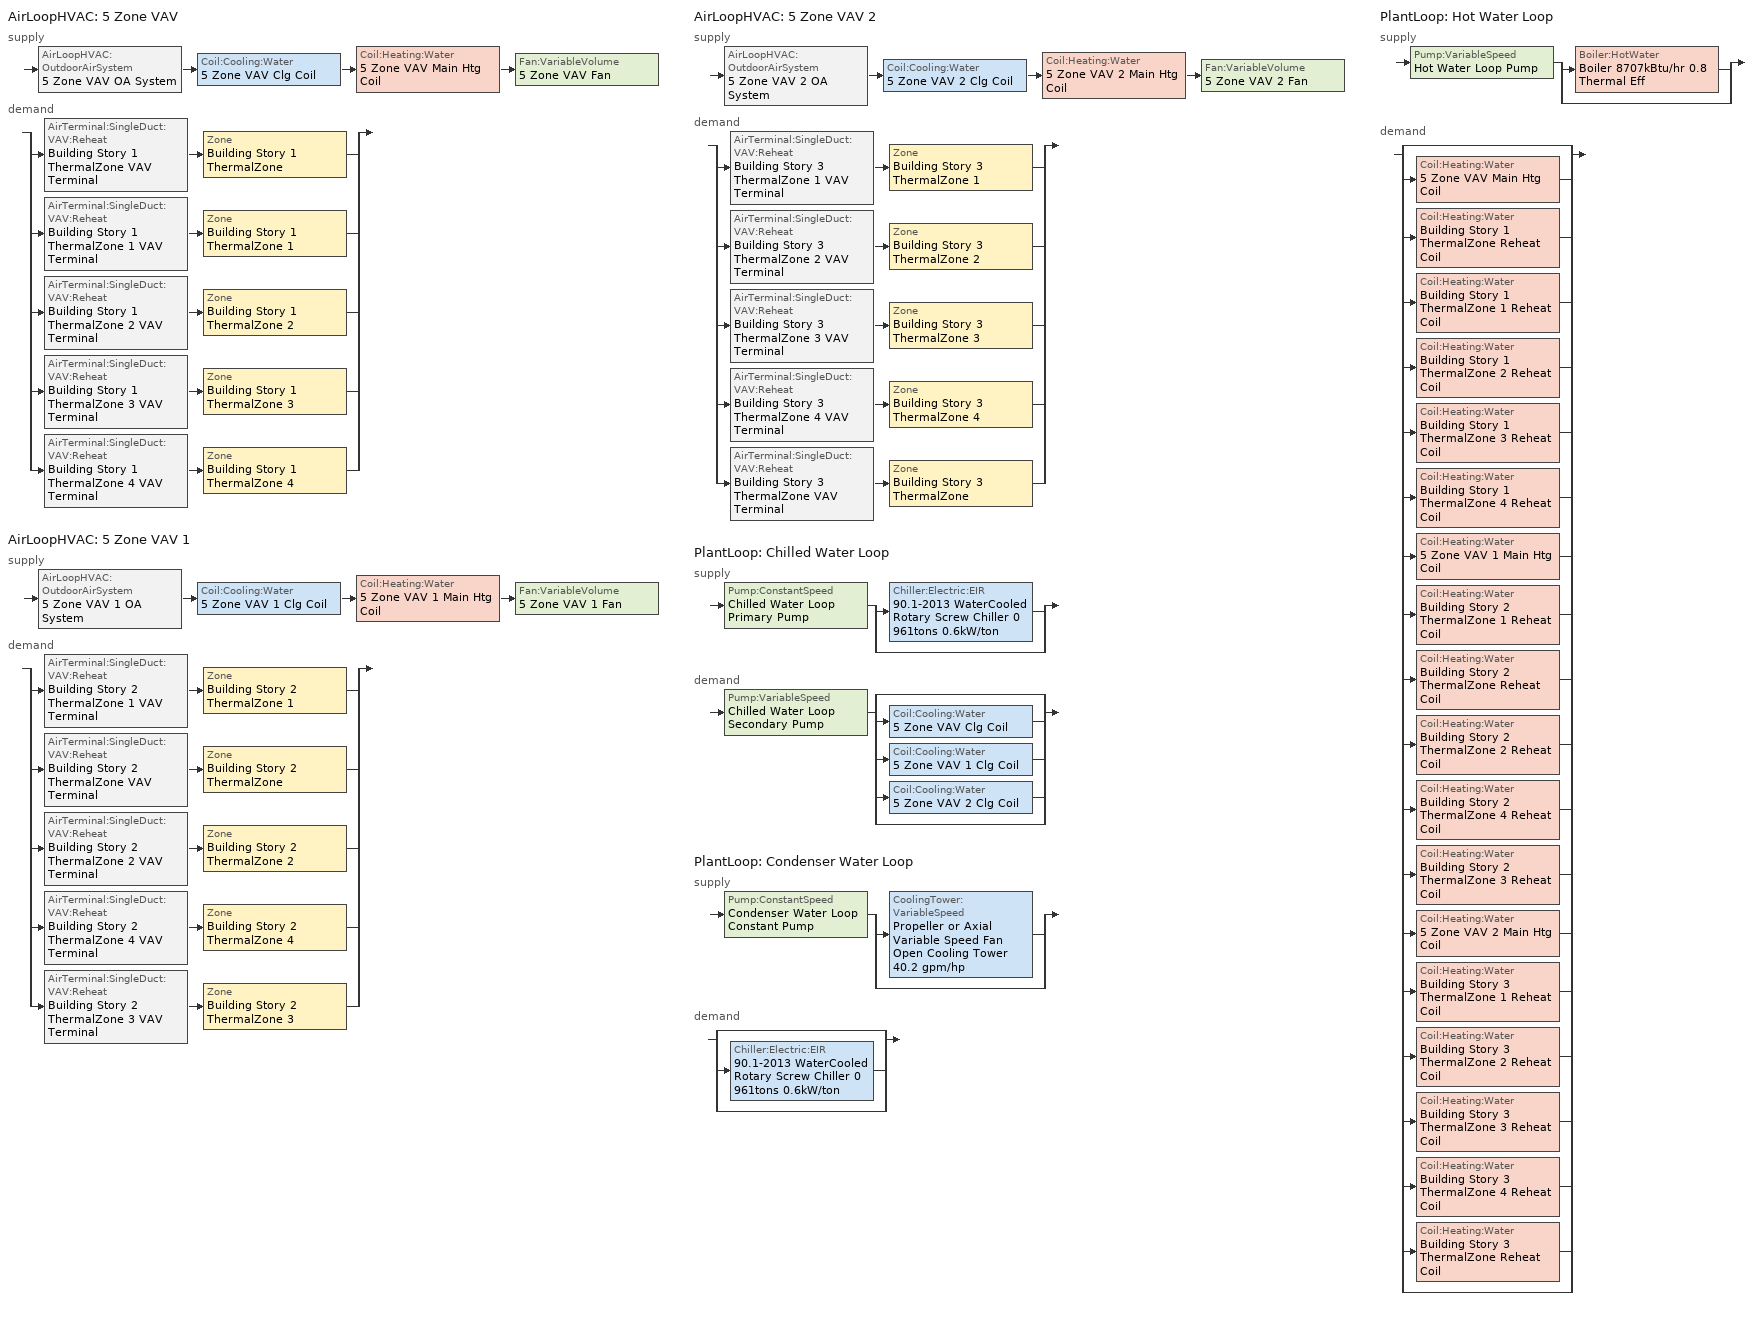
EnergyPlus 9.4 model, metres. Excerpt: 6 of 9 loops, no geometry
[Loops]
AirLoopHVAC '5 Zone VAV'
 supply: AirLoopHVAC:OutdoorAirSystem '5 Zone VAV OA System' > Coil:Cooling:Water '5 Zone VAV Clg Coil' > Coil:Heating:Water '5 Zone VAV Main Htg Coil' > Fan:VariableVolume '5 Zone VAV Fan'
 demand: split
  | AirTerminal:SingleDuct:VAV:Reheat 'Building Story 1 ThermalZone VAV Terminal' > Zone 'Building Story 1 ThermalZone'
  | AirTerminal:SingleDuct:VAV:Reheat 'Building Story 1 ThermalZone 1 VAV Terminal' > Zone 'Building Story 1 ThermalZone 1'
  | AirTerminal:SingleDuct:VAV:Reheat 'Building Story 1 ThermalZone 2 VAV Terminal' > Zone 'Building Story 1 ThermalZone 2'
  | AirTerminal:SingleDuct:VAV:Reheat 'Building Story 1 ThermalZone 3 VAV Terminal' > Zone 'Building Story 1 ThermalZone 3'
  | AirTerminal:SingleDuct:VAV:Reheat 'Building Story 1 ThermalZone 4 VAV Terminal' > Zone 'Building Story 1 ThermalZone 4'
AirLoopHVAC '5 Zone VAV 1'
 supply: AirLoopHVAC:OutdoorAirSystem '5 Zone VAV 1 OA System' > Coil:Cooling:Water '5 Zone VAV 1 Clg Coil' > Coil:Heating:Water '5 Zone VAV 1 Main Htg Coil' > Fan:VariableVolume '5 Zone VAV 1 Fan'
 demand: split
  | AirTerminal:SingleDuct:VAV:Reheat 'Building Story 2 ThermalZone 1 VAV Terminal' > Zone 'Building Story 2 ThermalZone 1'
  | AirTerminal:SingleDuct:VAV:Reheat 'Building Story 2 ThermalZone VAV Terminal' > Zone 'Building Story 2 ThermalZone'
  | AirTerminal:SingleDuct:VAV:Reheat 'Building Story 2 ThermalZone 2 VAV Terminal' > Zone 'Building Story 2 ThermalZone 2'
  | AirTerminal:SingleDuct:VAV:Reheat 'Building Story 2 ThermalZone 4 VAV Terminal' > Zone 'Building Story 2 ThermalZone 4'
  | AirTerminal:SingleDuct:VAV:Reheat 'Building Story 2 ThermalZone 3 VAV Terminal' > Zone 'Building Story 2 ThermalZone 3'
AirLoopHVAC '5 Zone VAV 2'
 supply: AirLoopHVAC:OutdoorAirSystem '5 Zone VAV 2 OA System' > Coil:Cooling:Water '5 Zone VAV 2 Clg Coil' > Coil:Heating:Water '5 Zone VAV 2 Main Htg Coil' > Fan:VariableVolume '5 Zone VAV 2 Fan'
 demand: split
  | AirTerminal:SingleDuct:VAV:Reheat 'Building Story 3 ThermalZone 1 VAV Terminal' > Zone 'Building Story 3 ThermalZone 1'
  | AirTerminal:SingleDuct:VAV:Reheat 'Building Story 3 ThermalZone 2 VAV Terminal' > Zone 'Building Story 3 ThermalZone 2'
  | AirTerminal:SingleDuct:VAV:Reheat 'Building Story 3 ThermalZone 3 VAV Terminal' > Zone 'Building Story 3 ThermalZone 3'
  | AirTerminal:SingleDuct:VAV:Reheat 'Building Story 3 ThermalZone 4 VAV Terminal' > Zone 'Building Story 3 ThermalZone 4'
  | AirTerminal:SingleDuct:VAV:Reheat 'Building Story 3 ThermalZone VAV Terminal' > Zone 'Building Story 3 ThermalZone'
PlantLoop 'Chilled Water Loop'
 supply: Pump:ConstantSpeed 'Chilled Water Loop Primary Pump' > split
  | Chiller:Electric:EIR '90.1-2013 WaterCooled  Rotary Screw Chiller 0 961tons 0.6kW/ton'
  | bypass
 demand: Pump:VariableSpeed 'Chilled Water Loop Secondary Pump' > split
  | bypass
  | Coil:Cooling:Water '5 Zone VAV Clg Coil'
  | Coil:Cooling:Water '5 Zone VAV 1 Clg Coil'
  | Coil:Cooling:Water '5 Zone VAV 2 Clg Coil'
  | bypass
PlantLoop 'Condenser Water Loop'
 supply: Pump:ConstantSpeed 'Condenser Water Loop Constant Pump' > split
  | CoolingTower:VariableSpeed 'Propeller or Axial Variable Speed Fan Open Cooling Tower 40.2 gpm/hp'
  | bypass
 demand: split
  | bypass
  | Chiller:Electric:EIR '90.1-2013 WaterCooled  Rotary Screw Chiller 0 961tons 0.6kW/ton'
  | bypass
PlantLoop 'Hot Water Loop'
 supply: Pump:VariableSpeed 'Hot Water Loop Pump' > split
  | Boiler:HotWater 'Boiler 8707kBtu/hr 0.8 Thermal Eff'
  | bypass
 demand: split
  | bypass
  | Coil:Heating:Water '5 Zone VAV Main Htg Coil'
  | Coil:Heating:Water 'Building Story 1 ThermalZone Reheat Coil'
  | Coil:Heating:Water 'Building Story 1 ThermalZone 1 Reheat Coil'
  | Coil:Heating:Water 'Building Story 1 ThermalZone 2 Reheat Coil'
  | Coil:Heating:Water 'Building Story 1 ThermalZone 3 Reheat Coil'
  | Coil:Heating:Water 'Building Story 1 ThermalZone 4 Reheat Coil'
  | Coil:Heating:Water '5 Zone VAV 1 Main Htg Coil'
  | Coil:Heating:Water 'Building Story 2 ThermalZone 1 Reheat Coil'
  | Coil:Heating:Water 'Building Story 2 ThermalZone Reheat Coil'
  | Coil:Heating:Water 'Building Story 2 ThermalZone 2 Reheat Coil'
  | Coil:Heating:Water 'Building Story 2 ThermalZone 4 Reheat Coil'
  | Coil:Heating:Water 'Building Story 2 ThermalZone 3 Reheat Coil'
  | Coil:Heating:Water '5 Zone VAV 2 Main Htg Coil'
  | Coil:Heating:Water 'Building Story 3 ThermalZone 1 Reheat Coil'
  | Coil:Heating:Water 'Building Story 3 ThermalZone 2 Reheat Coil'
  | Coil:Heating:Water 'Building Story 3 ThermalZone 3 Reheat Coil'
  | Coil:Heating:Water 'Building Story 3 ThermalZone 4 Reheat Coil'
  | Coil:Heating:Water 'Building Story 3 ThermalZone Reheat Coil'
  | bypass
[ZoneControl:Thermostat] Temperature Difference Between Cutout And Setpoint {deltaC}=0
Name | Zone or ZoneList | Control Type Schedule | Control 1
Building Story 1 ThermalZone Thermostat | Building Story 1 ThermalZone | Building Story 1 ThermalZone Thermostat Schedule | Story Ground Blended Space Type Thermostat
Building Story 1 ThermalZone 1 Thermostat | Building Story 1 ThermalZone 1 | Building Story 1 ThermalZone 1 Thermostat Schedule | Story Ground Blended Space Type Thermostat 1
Building Story 1 ThermalZone 2 Thermostat | Building Story 1 ThermalZone 2 | Building Story 1 ThermalZone 2 Thermostat Schedule | Story Ground Blended Space Type Thermostat 2
Building Story 1 ThermalZone 3 Thermostat | Building Story 1 ThermalZone 3 | Building Story 1 ThermalZone 3 Thermostat Schedule | Story Ground Blended Space Type Thermostat 3
Building Story 1 ThermalZone 4 Thermostat | Building Story 1 ThermalZone 4 | Building Story 1 ThermalZone 4 Thermostat Schedule | Story Ground Blended Space Type Thermostat 4
Building Story 2 ThermalZone Thermostat | Building Story 2 ThermalZone | Building Story 2 ThermalZone Thermostat Schedule | Story Mid Blended Space Type Thermostat
Building Story 2 ThermalZone 1 Thermostat | Building Story 2 ThermalZone 1 | Building Story 2 ThermalZone 1 Thermostat Schedule | Story Mid Blended Space Type Thermostat 1
Building Story 2 ThermalZone 2 Thermostat | Building Story 2 ThermalZone 2 | Building Story 2 ThermalZone 2 Thermostat Schedule | Story Mid Blended Space Type Thermostat 2
Building Story 2 ThermalZone 3 Thermostat | Building Story 2 ThermalZone 3 | Building Story 2 ThermalZone 3 Thermostat Schedule | Story Mid Blended Space Type Thermostat 3
Building Story 2 ThermalZone 4 Thermostat | Building Story 2 ThermalZone 4 | Building Story 2 ThermalZone 4 Thermostat Schedule | Story Mid Blended Space Type Thermostat 4
Building Story 3 ThermalZone Thermostat | Building Story 3 ThermalZone | Building Story 3 ThermalZone Thermostat Schedule | Story Top Blended Space Type Thermostat
Building Story 3 ThermalZone 1 Thermostat | Building Story 3 ThermalZone 1 | Building Story 3 ThermalZone 1 Thermostat Schedule | Story Top Blended Space Type Thermostat 1
Building Story 3 ThermalZone 2 Thermostat | Building Story 3 ThermalZone 2 | Building Story 3 ThermalZone 2 Thermostat Schedule | Story Top Blended Space Type Thermostat 2
Building Story 3 ThermalZone 3 Thermostat | Building Story 3 ThermalZone 3 | Building Story 3 ThermalZone 3 Thermostat Schedule | Story Top Blended Space Type Thermostat 3
Building Story 3 ThermalZone 4 Thermostat | Building Story 3 ThermalZone 4 | Building Story 3 ThermalZone 4 Thermostat Schedule | Story Top Blended Space Type Thermostat 4
[ThermostatSetpoint:DualSetpoint]
Name | Heating Setpoint Temperature Schedule | Cooling Setpoint Temperature Schedule
Story Ground Blended Space Type Thermostat; Story Ground Blended Space Type Thermostat 1; Story Ground Blended Space Type Thermostat 2; Story Ground Blended Space Type Thermostat 3; Story Ground Blended Space Type Thermostat 4 | RetailStripmall Type1_HTGSETP_SCH_NO_OPTIMUM | RetailStripmall Type1_CLGSETP_SCH_NO_OPTIMUM
Story Mid Blended Space Type Thermostat; Story Mid Blended Space Type Thermostat 1; Story Mid Blended Space Type Thermostat 2; Story Mid Blended Space Type Thermostat 3; Story Mid Blended Space Type Thermostat 4; Story Top Blended Space Type Thermostat; Story Top Blended Space Type Thermostat 1; Story Top Blended Space Type Thermostat 2; Story Top Blended Space Type Thermostat 3; Story Top Blended Space Type Thermostat 4 | RetailStripmall Type3_HTGSETP_SCH_NO_OPTIMUM | RetailStripmall Type3_CLGSETP_SCH_NO_OPTIMUM
[AirTerminal:SingleDuct:VAV:Reheat] Availability Schedule=Always On Discrete; Maximum Air Flow Rate {m3/s}=Autosize; Zone Minimum Air Flow Input Method=Constant; Fixed Minimum Air Flow Rate {m3/s}=0; Maximum Hot Water or Steam Flow Rate {m3/s}=Autosize; Minimum Hot Water or Steam Flow Rate {m3/s}=0; Convergence Tolerance=0.001; Damper Heating Action=ReverseWithLimits; Maximum Flow per Zone Floor Area During Reheat {m3/s-m2}=Autocalculate; Maximum Flow Fraction During Reheat=0.5; Maximum Reheat Air Temperature {C}=40
Name | Constant Minimum Air Flow Fraction | Reheat Coil
Building Story 1 ThermalZone VAV Terminal | 0.847088 | Building Story 1 ThermalZone Reheat Coil
Building Story 1 ThermalZone 1 VAV Terminal | 0.847088 | Building Story 1 ThermalZone 1 Reheat Coil
Building Story 1 ThermalZone 2 VAV Terminal | 0.847088 | Building Story 1 ThermalZone 2 Reheat Coil
Building Story 1 ThermalZone 3 VAV Terminal | 0.847088 | Building Story 1 ThermalZone 3 Reheat Coil
Building Story 1 ThermalZone 4 VAV Terminal | 0.847088 | Building Story 1 ThermalZone 4 Reheat Coil
Building Story 2 ThermalZone VAV Terminal | 0.373234 | Building Story 2 ThermalZone Reheat Coil
Building Story 2 ThermalZone 1 VAV Terminal | 0.373234 | Building Story 2 ThermalZone 1 Reheat Coil
Building Story 2 ThermalZone 2 VAV Terminal | 0.373234 | Building Story 2 ThermalZone 2 Reheat Coil
Building Story 2 ThermalZone 3 VAV Terminal | 0.373234 | Building Story 2 ThermalZone 3 Reheat Coil
Building Story 2 ThermalZone 4 VAV Terminal | 0.373234 | Building Story 2 ThermalZone 4 Reheat Coil
Building Story 3 ThermalZone VAV Terminal | 0.373662 | Building Story 3 ThermalZone Reheat Coil
Building Story 3 ThermalZone 1 VAV Terminal | 0.373662 | Building Story 3 ThermalZone 1 Reheat Coil
Building Story 3 ThermalZone 2 VAV Terminal | 0.373662 | Building Story 3 ThermalZone 2 Reheat Coil
Building Story 3 ThermalZone 3 VAV Terminal | 0.373662 | Building Story 3 ThermalZone 3 Reheat Coil
Building Story 3 ThermalZone 4 VAV Terminal | 0.373662 | Building Story 3 ThermalZone 4 Reheat Coil
[Coil:Heating:Water] Availability Schedule=Always On Discrete; U-Factor Times Area Value {W/K}=Autosize; Maximum Water Flow Rate {m3/s}=Autosize; Performance Input Method=UFactorTimesAreaAndDesignWaterFlowRate; Rated Capacity {W}=Autosize; Rated Inlet Water Temperature {C}=82.2222; Rated Outlet Water Temperature {C}=71.1111; Rated Ratio for Air and Water Convection=0.5
Name | Rated Inlet Air Temperature {C} | Rated Outlet Air Temperature {C}
Building Story 1 ThermalZone Reheat Coil; Building Story 1 ThermalZone 1 Reheat Coil; Building Story 1 ThermalZone 2 Reheat Coil; Building Story 1 ThermalZone 3 Reheat Coil; Building Story 1 ThermalZone 4 Reheat Coil; Building Story 2 ThermalZone Reheat Coil; Building Story 2 ThermalZone 1 Reheat Coil; Building Story 2 ThermalZone 2 Reheat Coil; Building Story 2 ThermalZone 3 Reheat Coil; Building Story 2 ThermalZone 4 Reheat Coil; Building Story 3 ThermalZone Reheat Coil; Building Story 3 ThermalZone 1 Reheat Coil; Building Story 3 ThermalZone 2 Reheat Coil; Building Story 3 ThermalZone 3 Reheat Coil; Building Story 3 ThermalZone 4 Reheat Coil | 12.7778 | 40
5 Zone VAV Main Htg Coil; 5 Zone VAV 1 Main Htg Coil; 5 Zone VAV 2 Main Htg Coil | 7.22222 | 12.7778
[Zone equipment]
Building Story 1 ThermalZone: Building Story 1 ThermalZone VAV Terminal
Building Story 1 ThermalZone 1: Building Story 1 ThermalZone 1 VAV Terminal
Building Story 1 ThermalZone 2: Building Story 1 ThermalZone 2 VAV Terminal
Building Story 1 ThermalZone 3: Building Story 1 ThermalZone 3 VAV Terminal
Building Story 1 ThermalZone 4: Building Story 1 ThermalZone 4 VAV Terminal
Building Story 2 ThermalZone: Building Story 2 ThermalZone VAV Terminal
Building Story 2 ThermalZone 1: Building Story 2 ThermalZone 1 VAV Terminal
Building Story 2 ThermalZone 2: Building Story 2 ThermalZone 2 VAV Terminal
Building Story 2 ThermalZone 3: Building Story 2 ThermalZone 3 VAV Terminal
Building Story 2 ThermalZone 4: Building Story 2 ThermalZone 4 VAV Terminal
Building Story 3 ThermalZone: Building Story 3 ThermalZone VAV Terminal
Building Story 3 ThermalZone 1: Building Story 3 ThermalZone 1 VAV Terminal
Building Story 3 ThermalZone 2: Building Story 3 ThermalZone 2 VAV Terminal
Building Story 3 ThermalZone 3: Building Story 3 ThermalZone 3 VAV Terminal
Building Story 3 ThermalZone 4: Building Story 3 ThermalZone 4 VAV Terminal
[Sizing:Zone] Zone Cooling Design Supply Air Temperature Input Method=SupplyAirTemperature; Zone Cooling Design Supply Air Temperature {C}=12.7778; Zone Cooling Design Supply Air Temperature Difference {deltaC}=11.11; Zone Heating Design Supply Air Temperature Input Method=SupplyAirTemperature; Zone Heating Design Supply Air Temperature {C}=40; Zone Heating Design Supply Air Temperature Difference {deltaC}=11.11; Zone Cooling Design Supply Air Humidity Ratio {kgWater/kgDryAir}=0.0085; Zone Heating Design Supply Air Humidity Ratio {kgWater/kgDryAir}=0.008; Cooling Design Air Flow Method=DesignDayWithLimit; Cooling Design Air Flow Rate {m3/s}=0; Cooling Minimum Air Flow per Zone Floor Area {m3/s-m2}=0.000762; Cooling Minimum Air Flow {m3/s}=0; Cooling Minimum Air Flow Fraction=0; Heating Design Air Flow Method=DesignDay; Heating Design Air Flow Rate {m3/s}=0; Heating Maximum Air Flow per Zone Floor Area {m3/s-m2}=0.002032; Heating Maximum Air Flow {m3/s}=0.141576; Heating Maximum Air Flow Fraction=0.3; Account for Dedicated Outdoor Air System=No
Name | Design Specification Outdoor Air Object
Building Story 1 ThermalZone; Building Story 1 ThermalZone 1; Building Story 1 ThermalZone 2; Building Story 1 ThermalZone 3; Building Story 1 ThermalZone 4 | Blended OA
Building Story 2 ThermalZone; Building Story 2 ThermalZone 1; Building Story 2 ThermalZone 2; Building Story 2 ThermalZone 3; Building Story 2 ThermalZone 4 | Blended OA 1
Building Story 3 ThermalZone; Building Story 3 ThermalZone 1; Building Story 3 ThermalZone 2; Building Story 3 ThermalZone 3; Building Story 3 ThermalZone 4 | Blended OA 2
[Controller:MechanicalVentilation] Demand Controlled Ventilation=No; System Outdoor Air Method=ZoneSum
Name | Availability Schedule | Zone or ZoneList Name 1 | Design Specification Outdoor Air Object Name 1 | Zone or ZoneList Name 2 | Design Specification Outdoor Air Object Name 2 | Zone or ZoneList Name 3 | Design Specification Outdoor Air Object Name 3 | Zone or ZoneList Name 4 | Design Specification Outdoor Air Object Name 4 | Zone or ZoneList Name 5 | Design Specification Outdoor Air Object Name 5
5 Zone VAV Vent Controller | 5 Zone VAV Occ Sch | Building Story 1 ThermalZone | Blended OA | Building Story 1 ThermalZone 1 | Blended OA | Building Story 1 ThermalZone 2 | Blended OA | Building Story 1 ThermalZone 3 | Blended OA | Building Story 1 ThermalZone 4 | Blended OA
5 Zone VAV 1 Vent Controller | 5 Zone VAV 1 Occ Sch | Building Story 2 ThermalZone | Blended OA 1 | Building Story 2 ThermalZone 1 | Blended OA 1 | Building Story 2 ThermalZone 2 | Blended OA 1 | Building Story 2 ThermalZone 3 | Blended OA 1 | Building Story 2 ThermalZone 4 | Blended OA 1
5 Zone VAV 2 Vent Controller | 5 Zone VAV 2 Occ Sch | Building Story 3 ThermalZone | Blended OA 2 | Building Story 3 ThermalZone 1 | Blended OA 2 | Building Story 3 ThermalZone 2 | Blended OA 2 | Building Story 3 ThermalZone 3 | Blended OA 2 | Building Story 3 ThermalZone 4 | Blended OA 2
[DesignSpecification:OutdoorAir] Outdoor Air Method=Sum; Outdoor Air Flow per Person {m3/s-person}=0; Outdoor Air Flow per Zone Floor Area {m3/s-m2}=0.0011811; Outdoor Air Flow per Zone {m3/s}=0; Outdoor Air Flow Air Changes per Hour {1/hr}=0
Blended OA; Blended OA 1; Blended OA 2
[AirLoopHVAC] Design Supply Air Flow Rate {m3/s}=AutoSize; Design Return Air Flow Fraction of Supply Air Flow=1
5 Zone VAV; 5 Zone VAV 1; 5 Zone VAV 2
[Sizing:System] Type of Load to Size On=Sensible; Design Outdoor Air Flow Rate {m3/s}=22.8121; Central Heating Maximum System Air Flow Ratio=0.3; Preheat Design Temperature {C}=7.22222; Preheat Design Humidity Ratio {kgWater/kgDryAir}=0.008; Precool Design Temperature {C}=12.7778; Precool Design Humidity Ratio {kgWater/kgDryAir}=0.008; Central Cooling Design Supply Air Temperature {C}=12.7778; Central Heating Design Supply Air Temperature {C}=12.7778; Type of Zone Sum to Use=Coincident; 100% Outdoor Air in Cooling=No; 100% Outdoor Air in Heating=No; Central Cooling Design Supply Air Humidity Ratio {kgWater/kgDryAir}=0.0085; Central Heating Design Supply Air Humidity Ratio {kgWater/kgDryAir}=0.008; Cooling Supply Air Flow Rate Method=DesignDay; Cooling Supply Air Flow Rate {m3/s}=0; Cooling Supply Air Flow Rate Per Floor Area {m3/s-m2}=0.00996765; Cooling Fraction of Autosized Cooling Supply Air Flow Rate=1; Cooling Supply Air Flow Rate Per Unit Cooling Capacity {m3/s-W}=3.94755e-05; Heating Supply Air Flow Rate Method=DesignDay; Heating Supply Air Flow Rate {m3/s}=0; Heating Supply Air Flow Rate Per Floor Area {m3/s-m2}=0.00996765; Heating Fraction of Autosized Heating Supply Air Flow Rate=1; Heating Fraction of Autosized Cooling Supply Air Flow Rate=1; Heating Supply Air Flow Rate Per Unit Heating Capacity {m3/s-W}=3.15882e-05; System Outdoor Air Method=ZoneSum; Zone Maximum Outdoor Air Fraction=1; Cooling Design Capacity Method=CoolingDesignCapacity; Cooling Design Capacity {W}=Autosize; Cooling Design Capacity Per Floor Area {W/m2}=234.7; Fraction of Autosized Cooling Design Capacity=1; Heating Design Capacity Method=HeatingDesignCapacity; Heating Design Capacity {W}=Autosize; Heating Design Capacity Per Floor Area {W/m2}=157; Fraction of Autosized Heating Design Capacity=1; Central Cooling Capacity Control Method=OnOff
5 Zone VAV; 5 Zone VAV 1; 5 Zone VAV 2
[Controller:WaterCoil] Control Variable=Temperature; Actuator Variable=Flow; Maximum Actuated Flow {m3/s}=Autosize; Minimum Actuated Flow {m3/s}=0
Name | Action | Controller Convergence Tolerance {deltaC}
5 Zone VAV Clg Coil Controller; 5 Zone VAV 1 Clg Coil Controller; 5 Zone VAV 2 Clg Coil Controller | Reverse | Autosize
5 Zone VAV Main Htg Coil Controller; 5 Zone VAV 1 Main Htg Coil Controller; 5 Zone VAV 2 Main Htg Coil Controller | Normal | 0.0001
[Controller:OutdoorAir] Minimum Outdoor Air Flow Rate {m3/s}=Autosize; Maximum Outdoor Air Flow Rate {m3/s}=Autosize; Economizer Control Type=DifferentialDryBulb; Economizer Control Action Type=ModulateFlow; Lockout Type=LockoutWithHeating; Minimum Limit Type=FixedMinimum; High Humidity Control=No; Control High Indoor Humidity Based on Outdoor Humidity Ratio=Yes; Heat Recovery Bypass Control Type=BypassWhenOAFlowGreaterThanMinimum
Name | Minimum Outdoor Air Schedule | Mechanical Ventilation Controller
5 Zone VAV OA Controller | 5 Zone VAV Occ Sch | 5 Zone VAV Vent Controller
5 Zone VAV 1 OA Controller | 5 Zone VAV 1 Occ Sch | 5 Zone VAV 1 Vent Controller
5 Zone VAV 2 OA Controller | 5 Zone VAV 2 Occ Sch | 5 Zone VAV 2 Vent Controller
[HeatExchanger:AirToAir:SensibleAndLatent] Availability Schedule=Always On Discrete; Nominal Supply Air Flow Rate {m3/s}=Autosize; Sensible Effectiveness at 100% Heating Air Flow=0.5; Latent Effectiveness at 100% Heating Air Flow=0.5; Sensible Effectiveness at 75% Heating Air Flow=0.5; Latent Effectiveness at 75% Heating Air Flow=0.5; Sensible Effectiveness at 100% Cooling Air Flow=0.5; Latent Effectiveness at 100% Cooling Air Flow=0.5; Sensible Effectiveness at 75% Cooling Air Flow=0.5; Latent Effectiveness at 75% Cooling Air Flow=0.5; Nominal Electric Power {W}=9870.6; Supply Air Outlet Temperature Control=No; Heat Exchanger Type=Rotary; Frost Control Type=ExhaustOnly; Threshold Temperature {C}=-23.3; Initial Defrost Time Fraction=0.167; Rate of Defrost Time Fraction Increase {1/K}=1.44; Economizer Lockout=Yes
5 Zone VAV ERV; 5 Zone VAV 1 ERV; 5 Zone VAV 2 ERV
[SetpointManager:OutdoorAirPretreat] Control Variable=Temperature; Minimum Setpoint Temperature {C}=-99; Maximum Setpoint Temperature {C}=99; Minimum Setpoint Humidity Ratio {kgWater/kgDryAir}=1e-05; Maximum Setpoint Humidity Ratio {kgWater/kgDryAir}=1
Setpoint Manager Outdoor Air Pretreat 1; Setpoint Manager Outdoor Air Pretreat 2; Setpoint Manager Outdoor Air Pretreat 3
[SetpointManager:MixedAir] Control Variable=Temperature
Name | Setpoint Node or NodeList
5 Zone VAV Mixed Air Node OS Default SPM | 5 Zone VAV Mixed Air Node
5 Zone VAV Clg Coil Outlet Air Node OS Default SPM | 5 Zone VAV Clg Coil Outlet Air Node
5 Zone VAV Main Htg Coil Outlet Air Node OS Default SPM | 5 Zone VAV Main Htg Coil Outlet Air Node
5 Zone VAV 1 Mixed Air Node OS Default SPM | 5 Zone VAV 1 Mixed Air Node
5 Zone VAV 1 Clg Coil Outlet Air Node OS Default SPM | 5 Zone VAV 1 Clg Coil Outlet Air Node
5 Zone VAV 1 Main Htg Coil Outlet Air Node OS Default SPM | 5 Zone VAV 1 Main Htg Coil Outlet Air Node
5 Zone VAV 2 Mixed Air Node OS Default SPM | 5 Zone VAV 2 Mixed Air Node
5 Zone VAV 2 Clg Coil Outlet Air Node OS Default SPM | 5 Zone VAV 2 Clg Coil Outlet Air Node
5 Zone VAV 2 Main Htg Coil Outlet Air Node OS Default SPM | 5 Zone VAV 2 Main Htg Coil Outlet Air Node
[Coil:Cooling:Water] Availability Schedule=Always On Discrete; Design Water Flow Rate {m3/s}=Autosize; Design Air Flow Rate {m3/s}=Autosize; Design Inlet Water Temperature {C}=Autosize; Design Inlet Air Temperature {C}=Autosize; Design Outlet Air Temperature {C}=Autosize; Design Inlet Air Humidity Ratio {kgWater/kgDryAir}=Autosize; Design Outlet Air Humidity Ratio {kgWater/kgDryAir}=Autosize; Type of Analysis=SimpleAnalysis; Heat Exchanger Configuration=CrossFlow
5 Zone VAV Clg Coil; 5 Zone VAV 1 Clg Coil; 5 Zone VAV 2 Clg Coil
[Fan:VariableVolume] Pressure Rise {Pa}=1389.92; Maximum Flow Rate {m3/s}=AutoSize; Fan Power Minimum Flow Rate Input Method=Fraction; Fan Power Minimum Flow Fraction=0.25; Fan Power Minimum Air Flow Rate {m3/s}=0; Motor In Airstream Fraction=1; Fan Power Coefficient 1=0.04076; Fan Power Coefficient 2=0.0881; Fan Power Coefficient 3=-0.0729; Fan Power Coefficient 4=0.9437; Fan Power Coefficient 5=0
Name | Availability Schedule | Fan Total Efficiency | Motor Efficiency
5 Zone VAV Fan | 5 Zone VAV Occ Sch | 0.6201 | 0.954
5 Zone VAV 1 Fan | 5 Zone VAV 1 Occ Sch | 0.6253 | 0.962
5 Zone VAV 2 Fan | 5 Zone VAV 2 Occ Sch | 0.6253 | 0.962
[SetpointManager:Warmest] Control Variable=Temperature; Minimum Setpoint Temperature {C}=12.7778; Maximum Setpoint Temperature {C}=15.5556; Strategy=MaximumTemperature
Name | HVAC Air Loop | Setpoint Node or NodeList
5 Zone VAV SAT Warmest Reset | 5 Zone VAV | 5 Zone VAV Supply Outlet Node
5 Zone VAV 1 SAT Warmest Reset | 5 Zone VAV 1 | 5 Zone VAV 1 Supply Outlet Node
5 Zone VAV 2 SAT Warmest Reset | 5 Zone VAV 2 | 5 Zone VAV 2 Supply Outlet Node
[PlantLoop] Fluid Type=Water; Maximum Loop Flow Rate {m3/s}=Autosize; Minimum Loop Flow Rate {m3/s}=0; Plant Loop Volume {m3}=Autocalculate; Load Distribution Scheme=Optimal; Plant Loop Demand Calculation Scheme=SingleSetpoint
Name | Plant Equipment Operation Scheme | Maximum Loop Temperature {C} | Minimum Loop Temperature {C} | Common Pipe Simulation
Chilled Water Loop | Chilled Water Loop Operation Schemes | 40 | 1 | CommonPipe
Condenser Water Loop | Condenser Water Loop Operation Schemes | 80 | 5
Hot Water Loop | Hot Water Loop Operation Schemes | 100 | 10
[Sizing:Plant]
Name | Loop Type | Design Loop Exit Temperature {C} | Loop Design Temperature Difference {deltaC} | Sizing Option | Zone Timesteps in Averaging Window | Coincident Sizing Factor Mode
Chilled Water Loop | Cooling | 6.66667 | 5.61111 | NonCoincident | 1 | None
Condenser Water Loop | Condenser | 29.4444 | 5.55556 | Coincident | 6 | GlobalCoolingSizingFactor
Hot Water Loop | Heating | 82.2222 | 11.1111 | NonCoincident | 1 | None
[Pump:ConstantSpeed] Design Flow Rate {m3/s}=Autosize; Design Power Consumption {W}=Autosize; Fraction of Motor Inefficiencies to Fluid Stream=0; Pump Control Type=Intermittent; Design Power Sizing Method=PowerPerFlowPerPressure; Design Electric Power per Unit Flow Rate {W/(m3/s)}=348701.1; Design Shaft Power per Unit Flow Rate per Unit Head {W-s/m3-Pa}=1.28205
Name | Design Pump Head {Pa} | Motor Efficiency
Chilled Water Loop Primary Pump | 44836 | 0.924
Condenser Water Loop Constant Pump | 148557 | 0.95
[Chiller:Electric:EIR]
90.1-2013 WaterCooled  Rotary Screw Chiller 0 961tons 0.6kW/ton: Reference Capacity {W}=Autosize; Reference COP {W/W}=6.28036; Reference Leaving Chilled Water Temperature {C}=6.66667; Reference Entering Condenser Fluid Temperature {C}=35; Reference Chilled Water Flow Rate {m3/s}=Autosize; Reference Condenser Fluid Flow Rate {m3/s}=Autosize; Cooling Capacity Function of Temperature Curve=ChlrWtrPosDispPathAAllQRatio_fTchwsTcwsSI; Electric Input to Cooling Output Ratio Function of Temperature Curve=ChlrWtrPosDispPathAAllEIRRatio_fTchwsTcwsSI; Electric Input to Cooling Output Ratio Function of Part Load Ratio Curve=ChlrWtrPosDispPathAAllEIRRatio_fQRatio; Minimum Part Load Ratio=0.15; Maximum Part Load Ratio=1; Optimum Part Load Ratio=1; Minimum Unloading Ratio=0.25; Condenser Type=WaterCooled; Condenser Fan Power Ratio {W/W}=0; Fraction of Compressor Electric Consumption Rejected by Condenser=1; Leaving Chilled Water Lower Temperature Limit {C}=2.22222; Chiller Flow Mode=ConstantFlow; Sizing Factor=1; Basin Heater Capacity {W/K}=0; Basin Heater Setpoint Temperature {C}=10; Condenser Heat Recovery Relative Capacity Fraction=1
[SetpointManager:Scheduled] Control Variable=Temperature
Name | Schedule | Setpoint Node or NodeList
Chilled Water Loop Setpoint Manager | Chilled Water Loop Temp - 44F | Chilled Water Loop Supply Outlet Node
Hot Water Loop Setpoint Manager | Hot Water Loop Temp - 180F | Hot Water Loop Supply Outlet Node
[Pump:VariableSpeed] Design Maximum Flow Rate {m3/s}=Autosize; Design Power Consumption {W}=Autosize; Fraction of Motor Inefficiencies to Fluid Stream=0; Coefficient 1 of the Part Load Performance Curve=0; Design Minimum Flow Rate {m3/s}=0; Pump Control Type=Intermittent; Skin Loss Radiative Fraction=0.5; Design Power Sizing Method=PowerPerFlowPerPressure; Design Electric Power per Unit Flow Rate {W/(m3/s)}=348701.1; Design Shaft Power per Unit Flow Rate per Unit Head {W/((m3/s)-Pa)}=1.28205; Design Minimum Flow Rate Fraction=0
Name | Design Pump Head {Pa} | Motor Efficiency | Coefficient 2 of the Part Load Performance Curve | Coefficient 3 of the Part Load Performance Curve | Coefficient 4 of the Part Load Performance Curve
Chilled Water Loop Secondary Pump | 134508 | 0.941 | 0.0205 | 0.4101 | 0.5753
Hot Water Loop Pump | 179344 | 0.93 | 1 | 0 | 0
[PlantEquipmentOperationSchemes] Control Scheme Schedule Name 1=Always On Discrete
Name | Control Scheme Object Type 1 | Control Scheme Name 1
Chilled Water Loop Operation Schemes | PlantEquipmentOperation:CoolingLoad | Chilled Water Loop Cooling Operation Scheme
Condenser Water Loop Operation Schemes | PlantEquipmentOperation:CoolingLoad | Condenser Water Loop Cooling Operation Scheme
Hot Water Loop Operation Schemes | PlantEquipmentOperation:HeatingLoad | Hot Water Loop Heating Operation Scheme
[PlantEquipmentOperation:CoolingLoad] Load Range Lower Limit 1 {W}=0; Load Range Upper Limit 1 {W}=1000000000
Name | Range Equipment List Name 1
Chilled Water Loop Cooling Operation Scheme | Chilled Water Loop Cooling Equipment List
Condenser Water Loop Cooling Operation Scheme | Condenser Water Loop Cooling Equipment List
[PlantEquipmentList]
Chilled Water Loop Cooling Equipment List: Chiller:Electric:EIR, 90.1-2013 WaterCooled  Rotary Screw Chiller 0 961tons 0.6kW/ton
Condenser Water Loop Cooling Equipment List: CoolingTower:VariableSpeed, Propeller or Axial Variable Speed Fan Open Cooling Tower 40.2 gpm/hp
Hot Water Loop Heating Equipment List: Boiler:HotWater, Boiler 8707kBtu/hr 0.8 Thermal Eff
[CoolingTower:VariableSpeed]
Propeller or Axial Variable Speed Fan Open Cooling Tower 40.2 gpm/hp: Model Type=CoolToolsCrossFlow; Design Inlet Air Wet-Bulb Temperature {C}=23.8; Design Approach Temperature {deltaC}=5.55556; Design Range Temperature {deltaC}=5.55556; Design Water Flow Rate {m3/s}=Autosize; Design Air Flow Rate {m3/s}=Autosize; Design Fan Power {W}=54853.4; Fan Power Ratio Function of Air Flow Rate Ratio Curve=VSD-TWR-FAN-FPLR; Minimum Air Flow Rate Ratio=0.2; Fraction of Tower Capacity in Free Convection Regime=0.125; Basin Heater Capacity {W/K}=0; Basin Heater Setpoint Temperature {C}=2; Evaporation Loss Mode=SaturatedExit; Evaporation Loss Factor {percent/K}=0.2; Drift Loss Percent {percent}=0.008; Blowdown Calculation Mode=ConcentrationRatio; Blowdown Concentration Ratio=3; Number of Cells=1; Cell Control=MaximalCell; Sizing Factor=1
[SetpointManager:FollowOutdoorAirTemperature]
Condenser Water Loop Setpoint Manager Follow OATwb with 10.0F Approach: Control Variable=Temperature; Reference Temperature Type=OutdoorAirWetBulb; Offset Temperature Difference {deltaC}=5.55556; Maximum Setpoint Temperature {C}=29.3556; Minimum Setpoint Temperature {C}=21.1111; Setpoint Node or NodeList=Condenser Water Loop Supply Outlet Node
[Boiler:HotWater]
Boiler 8707kBtu/hr 0.8 Thermal Eff: Fuel Type=NaturalGas; Nominal Capacity {W}=Autosize; Nominal Thermal Efficiency=0.8; Efficiency Curve Temperature Evaluation Variable=LeavingBoiler; Normalized Boiler Efficiency Curve=Boiler with Minimum Turndown; Design Water Flow Rate {m3/s}=Autosize; Minimum Part Load Ratio=0; Maximum Part Load Ratio=1.2; Optimum Part Load Ratio=1; Water Outlet Upper Temperature Limit {C}=95; Boiler Flow Mode=LeavingSetpointModulated; Parasitic Electric Load {W}=0; Sizing Factor=1
[PlantEquipmentOperation:HeatingLoad]
Hot Water Loop Heating Operation Scheme: Load Range Lower Limit 1 {W}=0; Load Range Upper Limit 1 {W}=1000000000; Range Equipment List Name 1=Hot Water Loop Heating Equipment List
[Schedule:Compact]
Building Story 1 ThermalZone Thermostat Schedule; Building Story 1 ThermalZone 1 Thermostat Schedule; Building Story 1 ThermalZone 2 Thermostat Schedule; Building Story 1 ThermalZone 3 Thermostat Schedule; Building Story 1 ThermalZone 4 Thermostat Schedule; Building Story 2 ThermalZone Thermostat Schedule; Building Story 2 ThermalZone 1 Thermostat Schedule; Building Story 2 ThermalZone 2 Thermostat Schedule; Building Story 2 ThermalZone 3 Thermostat Schedule; Building Story 2 ThermalZone 4 Thermostat Schedule; Building Story 3 ThermalZone Thermostat Schedule; Building Story 3 ThermalZone 1 Thermostat Schedule; Building Story 3 ThermalZone 2 Thermostat Schedule; Building Story 3 ThermalZone 3 Thermostat Schedule; Building Story 3 ThermalZone 4 Thermostat Schedule: Through: 12/31, For: AllDays, Until: 24:00, 4
[Schedule:Day:Interval]
RetailStripmall Type1_HTGSETP_SCH_NO_OPTIMUM Default; RetailStripmall Type1_HTGSETP_SCH_NO_OPTIMUM Default|Sat|Fri Day: No, 08:00, 15.56, 24:00, 21.11
RetailStripmall Type1_HTGSETP_SCH_NO_OPTIMUM Mon|Tue|Wed|Thu Day: No, 01:00, 21.11, 08:00, 15.56, 24:00, 21.11
RetailStripmall Type1_HTGSETP_SCH_NO_OPTIMUM Summer Design Day; RetailStripmall Type3_HTGSETP_SCH_NO_OPTIMUM Summer Design Day: No, 24:00, 15.56
RetailStripmall Type1_HTGSETP_SCH_NO_OPTIMUM Winter Design Day: No, 01:00, 21.11, 08:00, 15.56, 09:00, 18.33, 24:00, 21.11
RetailStripmall Type1_CLGSETP_SCH_NO_OPTIMUM Default: No, 08:00, 26.67, 24:00, 23.89
RetailStripmall Type1_CLGSETP_SCH_NO_OPTIMUM Mon|Tue|Wed|Thu Day: No, 08:00, 29.44, 24:00, 23.89
RetailStripmall Type1_CLGSETP_SCH_NO_OPTIMUM Sat|Fri Day: No, 01:00, 23.89, 08:00, 29.44, 24:00, 23.89
RetailStripmall Type1_CLGSETP_SCH_NO_OPTIMUM Summer Design Day: No, 08:00, 29.44, 09:00, 26.67, 24:00, 23.89
RetailStripmall Type1_CLGSETP_SCH_NO_OPTIMUM Winter Design Day; RetailStripmall Type3_CLGSETP_SCH_NO_OPTIMUM Winter Design Day: No, 24:00, 29.44
5 Zone VAV Occ Sch Sunday: No, 11:00, 0, 22:00, 1, 24:00, 0
5 Zone VAV Occ Sch Default: No, 12:00, 0, 23:00, 1, 24:00, 0
5 Zone VAV Occ Sch Summer Design Day; 5 Zone VAV Occ Sch Winter Design Day; 5 Zone VAV 1 Occ Sch Summer Design Day; 5 Zone VAV 1 Occ Sch Winter Design Day; 5 Zone VAV 2 Occ Sch Summer Design Day; 5 Zone VAV 2 Occ Sch Winter Design Day: No, 24:00, 1
RetailStripmall Type3_HTGSETP_SCH_NO_OPTIMUM Default: No, 09:00, 15.56, 18:00, 21.11, 24:00, 15.56
RetailStripmall Type3_HTGSETP_SCH_NO_OPTIMUM Wkdy Day: No, 08:00, 15.56, 21:00, 21.11, 24:00, 15.56
RetailStripmall Type3_HTGSETP_SCH_NO_OPTIMUM Sat Day: No, 08:00, 15.56, 19:00, 21.11, 24:00, 15.56
RetailStripmall Type3_HTGSETP_SCH_NO_OPTIMUM Winter Design Day: No, 08:00, 15.56, 09:00, 18.33, 21:00, 21.11, 24:00, 15.56
RetailStripmall Type3_CLGSETP_SCH_NO_OPTIMUM Default: No, 09:00, 29.44, 17:00, 23.89, 24:00, 29.44
RetailStripmall Type3_CLGSETP_SCH_NO_OPTIMUM Wkdy Day: No, 08:00, 29.44, 21:00, 23.89, 24:00, 29.44
RetailStripmall Type3_CLGSETP_SCH_NO_OPTIMUM Sat Day: No, 08:00, 29.44, 18:00, 23.89, 24:00, 29.44
RetailStripmall Type3_CLGSETP_SCH_NO_OPTIMUM Summer Design Day: No, 08:00, 29.44, 09:00, 26.67, 21:00, 23.89, 24:00, 29.44
5 Zone VAV 1 Occ Sch Sunday: No, 11:00, 0, 17:00, 1, 24:00, 0
5 Zone VAV 1 Occ Sch Default; 5 Zone VAV 2 Occ Sch Default: No, 11:00, 0, 20:00, 1, 24:00, 0
5 Zone VAV 1 Occ Sch Saturday; 5 Zone VAV 2 Occ Sch Saturday: No, 11:00, 0, 18:00, 1, 24:00, 0
5 Zone VAV 2 Occ Sch Sunday: No, 12:00, 0, 17:00, 1, 24:00, 0
Chilled Water Loop Temp - 44F Default: No, 24:00, 6.66667
Hot Water Loop Temp - 180F Default: No, 24:00, 82.2222
[Schedule:Week:Daily]
RetailStripmall Type1_HTGSETP_SCH_NO_OPTIMUM Week Rule - Jan1-Dec31: RetailStripmall Type1_HTGSETP_SCH_NO_OPTIMUM Default, RetailStripmall Type1_HTGSETP_SCH_NO_OPTIMUM Mon|Tue|Wed|Thu Day, RetailStripmall Type1_HTGSETP_SCH_NO_OPTIMUM Mon|Tue|Wed|Thu Day, RetailStripmall Type1_HTGSETP_SCH_NO_OPTIMUM Mon|Tue|Wed|Thu Day, RetailStripmall Type1_HTGSETP_SCH_NO_OPTIMUM Mon|Tue|Wed|Thu Day, RetailStripmall Type1_HTGSETP_SCH_NO_OPTIMUM Default|Sat|Fri Day, RetailStripmall Type1_HTGSETP_SCH_NO_OPTIMUM Default|Sat|Fri Day, RetailStripmall Type1_HTGSETP_SCH_NO_OPTIMUM Default, RetailStripmall Type1_HTGSETP_SCH_NO_OPTIMUM Summer Design Day, RetailStripmall Type1_HTGSETP_SCH_NO_OPTIMUM Winter Design Day, RetailStripmall Type1_HTGSETP_SCH_NO_OPTIMUM Default, RetailStripmall Type1_HTGSETP_SCH_NO_OPTIMUM Default
RetailStripmall Type1_CLGSETP_SCH_NO_OPTIMUM Week Rule - Jan1-Dec31: RetailStripmall Type1_CLGSETP_SCH_NO_OPTIMUM Default, RetailStripmall Type1_CLGSETP_SCH_NO_OPTIMUM Mon|Tue|Wed|Thu Day, RetailStripmall Type1_CLGSETP_SCH_NO_OPTIMUM Mon|Tue|Wed|Thu Day, RetailStripmall Type1_CLGSETP_SCH_NO_OPTIMUM Mon|Tue|Wed|Thu Day, RetailStripmall Type1_CLGSETP_SCH_NO_OPTIMUM Mon|Tue|Wed|Thu Day, RetailStripmall Type1_CLGSETP_SCH_NO_OPTIMUM Sat|Fri Day, RetailStripmall Type1_CLGSETP_SCH_NO_OPTIMUM Sat|Fri Day, RetailStripmall Type1_CLGSETP_SCH_NO_OPTIMUM Default, RetailStripmall Type1_CLGSETP_SCH_NO_OPTIMUM Summer Design Day, RetailStripmall Type1_CLGSETP_SCH_NO_OPTIMUM Winter Design Day, RetailStripmall Type1_CLGSETP_SCH_NO_OPTIMUM Default, RetailStripmall Type1_CLGSETP_SCH_NO_OPTIMUM Default
5 Zone VAV Occ Sch Week Rule - Jan1-Dec31: 5 Zone VAV Occ Sch Sunday, 5 Zone VAV Occ Sch Default, 5 Zone VAV Occ Sch Default, 5 Zone VAV Occ Sch Default, 5 Zone VAV Occ Sch Default, 5 Zone VAV Occ Sch Default, 5 Zone VAV Occ Sch Default, 5 Zone VAV Occ Sch Default, 5 Zone VAV Occ Sch Summer Design Day, 5 Zone VAV Occ Sch Winter Design Day, 5 Zone VAV Occ Sch Default, 5 Zone VAV Occ Sch Default
RetailStripmall Type3_HTGSETP_SCH_NO_OPTIMUM Week Rule - Jan1-Dec31: RetailStripmall Type3_HTGSETP_SCH_NO_OPTIMUM Default, RetailStripmall Type3_HTGSETP_SCH_NO_OPTIMUM Wkdy Day, RetailStripmall Type3_HTGSETP_SCH_NO_OPTIMUM Wkdy Day, RetailStripmall Type3_HTGSETP_SCH_NO_OPTIMUM Wkdy Day, RetailStripmall Type3_HTGSETP_SCH_NO_OPTIMUM Wkdy Day, RetailStripmall Type3_HTGSETP_SCH_NO_OPTIMUM Wkdy Day, RetailStripmall Type3_HTGSETP_SCH_NO_OPTIMUM Sat Day, RetailStripmall Type3_HTGSETP_SCH_NO_OPTIMUM Default, RetailStripmall Type3_HTGSETP_SCH_NO_OPTIMUM Summer Design Day, RetailStripmall Type3_HTGSETP_SCH_NO_OPTIMUM Winter Design Day, RetailStripmall Type3_HTGSETP_SCH_NO_OPTIMUM Default, RetailStripmall Type3_HTGSETP_SCH_NO_OPTIMUM Default
RetailStripmall Type3_CLGSETP_SCH_NO_OPTIMUM Week Rule - Jan1-Dec31: RetailStripmall Type3_CLGSETP_SCH_NO_OPTIMUM Default, RetailStripmall Type3_CLGSETP_SCH_NO_OPTIMUM Wkdy Day, RetailStripmall Type3_CLGSETP_SCH_NO_OPTIMUM Wkdy Day, RetailStripmall Type3_CLGSETP_SCH_NO_OPTIMUM Wkdy Day, RetailStripmall Type3_CLGSETP_SCH_NO_OPTIMUM Wkdy Day, RetailStripmall Type3_CLGSETP_SCH_NO_OPTIMUM Wkdy Day, RetailStripmall Type3_CLGSETP_SCH_NO_OPTIMUM Sat Day, RetailStripmall Type3_CLGSETP_SCH_NO_OPTIMUM Default, RetailStripmall Type3_CLGSETP_SCH_NO_OPTIMUM Summer Design Day, RetailStripmall Type3_CLGSETP_SCH_NO_OPTIMUM Winter Design Day, RetailStripmall Type3_CLGSETP_SCH_NO_OPTIMUM Default, RetailStripmall Type3_CLGSETP_SCH_NO_OPTIMUM Default
5 Zone VAV 1 Occ Sch Week Rule - Jan1-Dec31: 5 Zone VAV 1 Occ Sch Sunday, 5 Zone VAV 1 Occ Sch Default, 5 Zone VAV 1 Occ Sch Default, 5 Zone VAV 1 Occ Sch Default, 5 Zone VAV 1 Occ Sch Default, 5 Zone VAV 1 Occ Sch Default, 5 Zone VAV 1 Occ Sch Saturday, 5 Zone VAV 1 Occ Sch Default, 5 Zone VAV 1 Occ Sch Summer Design Day, 5 Zone VAV 1 Occ Sch Winter Design Day, 5 Zone VAV 1 Occ Sch Default, 5 Zone VAV 1 Occ Sch Default
5 Zone VAV 2 Occ Sch Week Rule - Jan1-Dec31: 5 Zone VAV 2 Occ Sch Sunday, 5 Zone VAV 2 Occ Sch Default, 5 Zone VAV 2 Occ Sch Default, 5 Zone VAV 2 Occ Sch Default, 5 Zone VAV 2 Occ Sch Default, 5 Zone VAV 2 Occ Sch Default, 5 Zone VAV 2 Occ Sch Saturday, 5 Zone VAV 2 Occ Sch Default, 5 Zone VAV 2 Occ Sch Summer Design Day, 5 Zone VAV 2 Occ Sch Winter Design Day, 5 Zone VAV 2 Occ Sch Default, 5 Zone VAV 2 Occ Sch Default
Chilled Water Loop Temp - 44F Week Rule - Jan1-Dec31: Chilled Water Loop Temp - 44F Default, Chilled Water Loop Temp - 44F Default, Chilled Water Loop Temp - 44F Default, Chilled Water Loop Temp - 44F Default, Chilled Water Loop Temp - 44F Default, Chilled Water Loop Temp - 44F Default, Chilled Water Loop Temp - 44F Default, Chilled Water Loop Temp - 44F Default, Chilled Water Loop Temp - 44F Default, Chilled Water Loop Temp - 44F Default, Chilled Water Loop Temp - 44F Default, Chilled Water Loop Temp - 44F Default
Hot Water Loop Temp - 180F Week Rule - Jan1-Dec31: Hot Water Loop Temp - 180F Default, Hot Water Loop Temp - 180F Default, Hot Water Loop Temp - 180F Default, Hot Water Loop Temp - 180F Default, Hot Water Loop Temp - 180F Default, Hot Water Loop Temp - 180F Default, Hot Water Loop Temp - 180F Default, Hot Water Loop Temp - 180F Default, Hot Water Loop Temp - 180F Default, Hot Water Loop Temp - 180F Default, Hot Water Loop Temp - 180F Default, Hot Water Loop Temp - 180F Default
[Schedule:Year]
RetailStripmall Type1_HTGSETP_SCH_NO_OPTIMUM: RetailStripmall Type1_HTGSETP_SCH_NO_OPTIMUM Week Rule - Jan1-Dec31, 1, 1, 12, 31
RetailStripmall Type1_CLGSETP_SCH_NO_OPTIMUM: RetailStripmall Type1_CLGSETP_SCH_NO_OPTIMUM Week Rule - Jan1-Dec31, 1, 1, 12, 31
5 Zone VAV Occ Sch: 5 Zone VAV Occ Sch Week Rule - Jan1-Dec31, 1, 1, 12, 31
RetailStripmall Type3_HTGSETP_SCH_NO_OPTIMUM: RetailStripmall Type3_HTGSETP_SCH_NO_OPTIMUM Week Rule - Jan1-Dec31, 1, 1, 12, 31
RetailStripmall Type3_CLGSETP_SCH_NO_OPTIMUM: RetailStripmall Type3_CLGSETP_SCH_NO_OPTIMUM Week Rule - Jan1-Dec31, 1, 1, 12, 31
5 Zone VAV 1 Occ Sch: 5 Zone VAV 1 Occ Sch Week Rule - Jan1-Dec31, 1, 1, 12, 31
5 Zone VAV 2 Occ Sch: 5 Zone VAV 2 Occ Sch Week Rule - Jan1-Dec31, 1, 1, 12, 31
Chilled Water Loop Temp - 44F: Chilled Water Loop Temp - 44F Week Rule - Jan1-Dec31, 1, 1, 12, 31
Hot Water Loop Temp - 180F: Hot Water Loop Temp - 180F Week Rule - Jan1-Dec31, 1, 1, 12, 31
[Schedule:Constant]
Always On Discrete: Hourly Value=1
[Curve:Biquadratic] Minimum Value of x {BasedOnField A2}=4.44; Maximum Value of x {BasedOnField A2}=12.22; Minimum Value of y {BasedOnField A3}=15.56; Maximum Value of y {BasedOnField A3}=29.44
Name | Coefficient1 Constant | Coefficient2 x | Coefficient3 x**2 | Coefficient4 y | Coefficient5 y**2 | Coefficient6 x*y | Minimum Curve Output {BasedOnField A4} | Maximum Curve Output {BasedOnField A4}
ChlrWtrPosDispPathAAllQRatio_fTchwsTcwsSI | 0.96744 | 0.037082 | 0.000434 | -0.005837 | -4.9e-05 | -0.000274 | 0.89 | 1.33
ChlrWtrPosDispPathAAllEIRRatio_fTchwsTcwsSI | 0.665307 | -0.009339 | 0.000483 | 0.009492 | 0.000544 | -0.000864 | 0.74 | 1.27
[Curve:Quadratic]
ChlrWtrPosDispPathAAllEIRRatio_fQRatio: Coefficient1 Constant=0.310965; Coefficient2 x=0.322519; Coefficient3 x**2=0.372745; Minimum Value of x {BasedOnField A2}=0.1; Maximum Value of x {BasedOnField A2}=1; Minimum Curve Output {BasedOnField A3}=0.35
[Curve:Cubic] Minimum Value of x {BasedOnField A2}=0
Name | Coefficient1 Constant | Coefficient2 x | Coefficient3 x**2 | Coefficient4 x**3 | Maximum Value of x {BasedOnField A2}
VSD-TWR-FAN-FPLR | 0.331629 | -0.885676 | 0.605565 | 0.948482 | 1
Boiler with Minimum Turndown | 0.7791 | 1.4745 | -2.5795 | 1.3467 | 1.3
